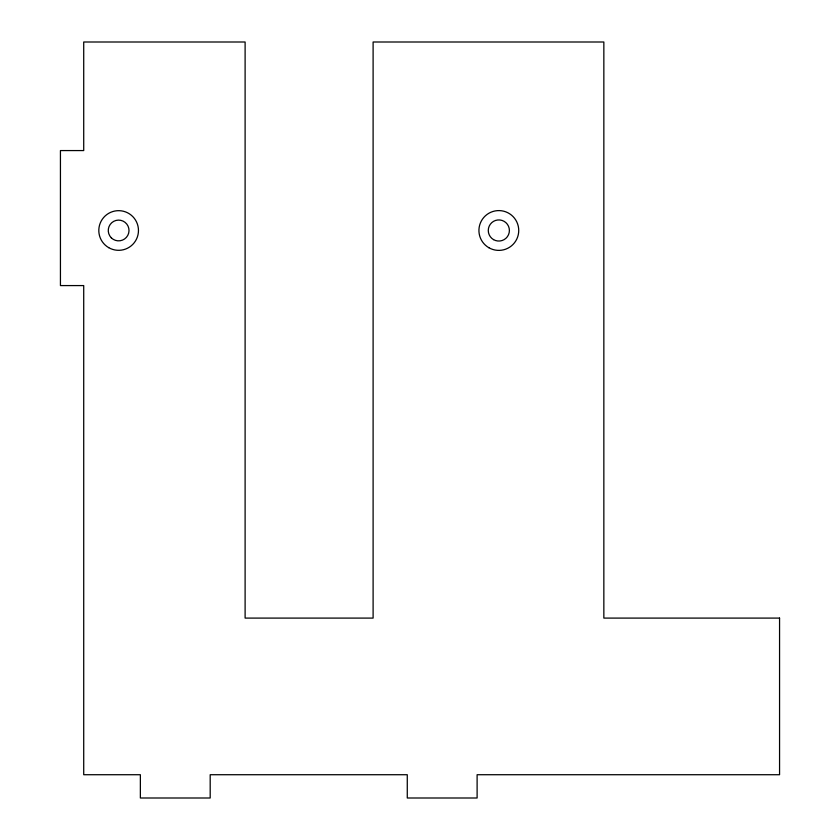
<?xml version="1.0" encoding="UTF-8"?>
<svg xmlns="http://www.w3.org/2000/svg" width="840" height="840" viewBox="0 0 840 840"><rect width="100%" height="100%" fill="white"/><g stroke="black" fill="none" stroke-linecap="round" stroke-linejoin="round"><path stroke-width="1.26" d="M779.562 618.093L779.562 774.722L477.11 774.722L477.11 798L407.274 798L407.274 774.722L210.189 774.722L210.189 798L140.364 798L140.364 774.722L83.717 774.722L83.717 285.579L60.438 285.579L60.438 150.57L83.717 150.57L83.717 42L245.112 42L245.112 618.093L373.107 618.093L373.107 42L603.845 42L603.845 618.093L779.562 618.093M108.728 247.664A19.824 19.824 0 0 0 138.464 230.486A19.824 19.824 0 0 0 108.728 213.318A19.824 19.824 0 0 0 108.728 247.664M493.553 239.631A10.563 10.563 0 0 0 509.397 230.486A10.563 10.563 0 0 0 493.553 221.34A10.563 10.563 0 0 0 493.553 239.631M488.88 247.727A19.898 19.898 0 0 0 518.731 230.486A19.898 19.898 0 0 0 488.88 213.255A19.898 19.898 0 0 0 488.88 247.727M111.3 237.825A10.385 10.385 0 0 0 128.656 233.173A10.385 10.385 0 0 0 115.952 220.458A10.385 10.385 0 0 0 111.3 237.825"/></g></svg>
